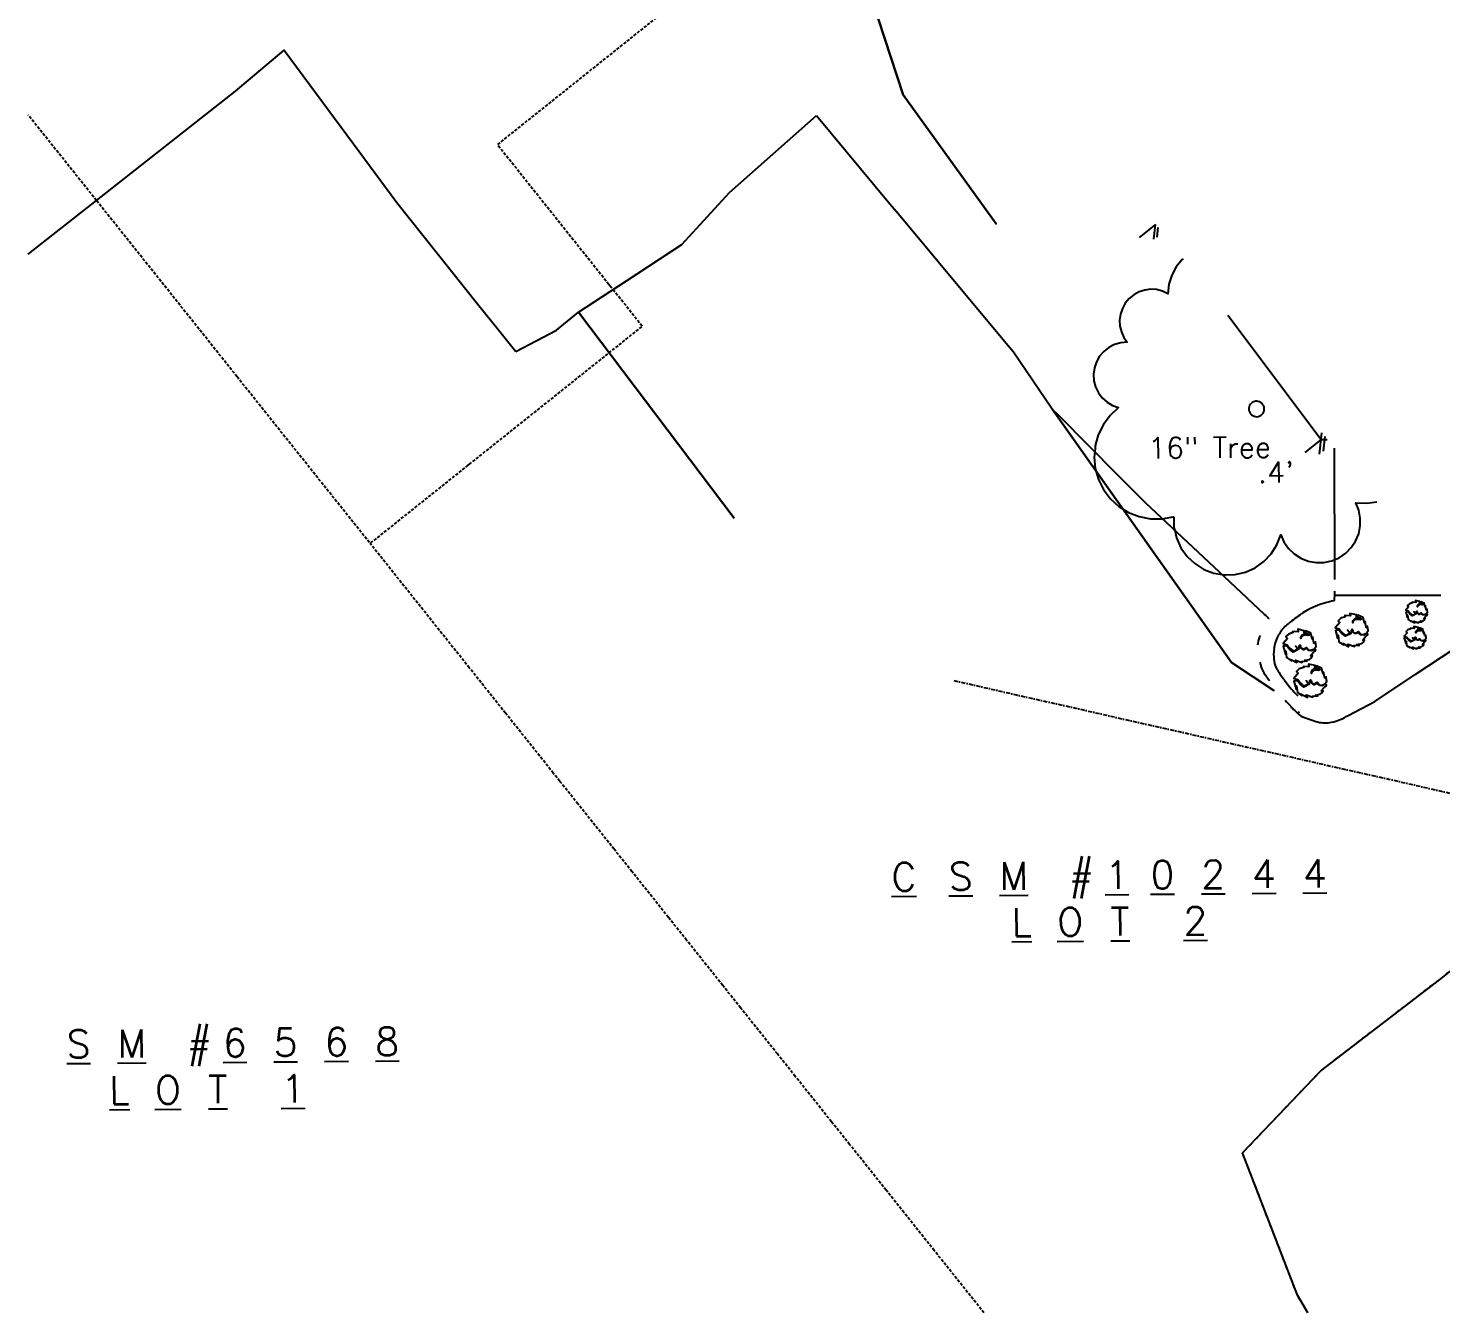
# Model space of a CAD drawing. Header units: inches. Extents: x -5728 to 15181, y 9834 to 15140.
# Drawn here: x 9389 to 10848, y 9881 to 11208 of the extents above; entities that cross this region are included whole.
import ezdxf

# ---------------------------------------------------------------- set-up
doc = ezdxf.new("R2010")
doc.units = ezdxf.units.IN
doc.header["$MEASUREMENT"] = 0
for name, pattern in [('IMPORT-DASHED2 _3_', [4.5, 3, -1.5]), ('IMPORT-OHU', [7.8, 4.2, -1.8, 0, -1.8]), ('IMPORT-TEL', [7.2, 4.2, -1.8, 0, -1.2])]:
    doc.linetypes.add(name, pattern=pattern)
for name, color, linetype, lineweight in [('1810 S Park Street_dwg', 147, 'Continuous', 9), ('V-ANNO-DIMS-TEXT0', 147, 'Continuous', 9), ('V-ANNO-TEXT0-VEG-E', 147, 'Continuous', 9), ('V-ANNO-TEXT1', 147, 'Continuous', 9), ('V-BLDG-OTLN-E', 147, 'Continuous', 9), ('V-BLDG-PATT-E', 147, 'Continuous', 9), ('V-COMM-UNDR-E', 147, 'IMPORT-TEL', 9), ('V-NODE-PLNT-BUSH-E', 147, 'Continuous', 9), ('V-NODE-PLNT-TREE-E', 147, 'Continuous', 9), ('V-POWR-OVHD-UNID-E', 147, 'IMPORT-OHU', 9), ('V-PROP-ADJN', 147, 'IMPORT-DASHED2 _3_', 9), ('V-ROAD-ASPH-E', 147, 'Continuous', 9), ('V-ROAD-CONC-E', 147, 'Continuous', 9), ('V-SURV-FIGR-E', 147, 'Continuous', 9), ('V-TOPO-FALT-E', 147, 'Continuous', 9), ('V-WALL-RTWL-E', 147, 'Continuous', 9)]:
    doc.layers.add(name, color=color, linetype=linetype, lineweight=lineweight)
doc.styles.add('Simplex', font='simplex_.ttf', dxfattribs={"height": 21.6})
doc.styles.add('Simplex_2', font='simplex_.ttf', dxfattribs={"height": 28.8})

# ---------------------------------------------------------------- blocks, each defined once
blk = doc.blocks.new('1810 S Park Street_dwg__ArchTick-V29-SITE PLAN')
at = {"layer": 'V-ANNO-DIMS-TEXT0', "color": 8, "lineweight": 25}
blk.add_line((-6, -6), (2.73, 2.73), dxfattribs=at)
blk = doc.blocks.new('1810 S Park Street_dwg__ArchTick-V30-SITE PLAN')
at = {"layer": 'V-ANNO-DIMS-TEXT0', "color": 8, "lineweight": 25}
blk.add_line((0, 0), (6, 6), dxfattribs=at)
blk = doc.blocks.new('1810 S Park Street_dwg__ArchTick-V34-SITE PLAN')
at = {"layer": 'V-ANNO-DIMS-TEXT0', "color": 8, "lineweight": 25}
blk.add_line((2.04, 2.04), (6, 6), dxfattribs=at)
blk = doc.blocks.new('1810 S Park Street_dwg__ArchTick-V35-SITE PLAN')
at = {"layer": 'V-ANNO-DIMS-TEXT0', "color": 8, "lineweight": 25}
blk.add_line((-6, -6), (0, 0), dxfattribs=at)
blk = doc.blocks.new('1810 S Park Street_dwg-1419150-SITE PLAN')
at = {"layer": 'V-BLDG-PATT-E'}
h = blk.add_hatch(dxfattribs=at)
h.set_pattern_fill('FP_2', color=256, style=0, pattern_type=2)
h.set_pattern_definition([(45, (9818405.316, 5669489.856), (-15.9099, 15.9099), [])])
h.paths.add_polyline_path([(9818541.2, 5669961.1), (9818541.2, 5669961.1), (9818530.3, 5669975)], flags=0)
at = {"layer": 'V-ANNO-DIMS-TEXT0', "color": 8, "lineweight": 25}
for p, q in [((9818402.4, 5670137.9), (9818385.4, 5670124.6)), ((9818571.6, 5669914.4), (9818554.6, 5669901.1))]:
    blk.add_line(p, q, dxfattribs=at)
at = {"layer": 'V-BLDG-OTLN-E', "color": 8, "lineweight": 25, "flags": 128}
blk.add_lwpolyline([(9818476.3, 5670043.8), (9818571.6, 5669914.4), (9818577.8, 5669914.4)], dxfattribs=at)
at = {"layer": 'V-COMM-UNDR-E', "color": 153, "lineweight": 25, "flags": 128}
blk.add_lwpolyline([(9818550.5, 5669012.4), (9818539.8, 5669030.8), (9818484.4, 5669178.1), (9818565.9, 5669262.3), (9818689.3, 5669355.4), (9818744.3, 5669398.4), (9818854.3, 5669465.9), (9818862.5, 5669471.1)], dxfattribs=at)
at = {"layer": 'V-NODE-PLNT-BUSH-E', "color": 153, "lineweight": 25}
blk.add_line((9818559.8, 5669664.8), (9818559.8, 5669665), dxfattribs=at)
at = {"layer": 'V-NODE-PLNT-BUSH-E', "color": 153, "lineweight": 25, "flags": 128}
for points in [[(9818674.3, 5669725.3), (9818672.4, 5669725.8), (9818675.6, 5669726.4), (9818676.8, 5669727.4), (9818677.6, 5669728.7), (9818676.3, 5669728.7), (9818678.3, 5669731.2), (9818679.7, 5669732), (9818679.9, 5669732.9), (9818678.7, 5669733), (9818677.1, 5669732.3), (9818675, 5669732.4), (9818673.4, 5669734.1), (9818671.5, 5669733), (9818669.8, 5669734.4), (9818671.5, 5669733.6), (9818673.5, 5669734.7), (9818675.1, 5669732.9), (9818676.7, 5669732.7), (9818678.7, 5669733.4), (9818680.2, 5669735.2), (9818679.7, 5669738.4), (9818678.8, 5669737.5), (9818678, 5669741.6), (9818677.7, 5669740.3), (9818676.8, 5669744.4), (9818673.2, 5669746), (9818672.9, 5669745.1), (9818673.1, 5669744.4), (9818674.8, 5669744.2), (9818675.6, 5669743.1), (9818674.6, 5669742.9), (9818673.3, 5669743), (9818671.5, 5669743), (9818669.9, 5669741.9), (9818669.7, 5669740.8), (9818669.7, 5669742), (9818670.7, 5669743.4), (9818672.4, 5669744.1), (9818672.2, 5669744.8), (9818672.2, 5669746.2), (9818667.6, 5669747.2), (9818668, 5669745.4), (9818664.2, 5669745.7), (9818664.5, 5669745), (9818661.4, 5669744), (9818659.5, 5669742.2), (9818660.6, 5669740.9), (9818657.5, 5669737.5), (9818660.2, 5669736.6), (9818662.1, 5669734.1), (9818664.5, 5669732.1), (9818667.6, 5669733.7), (9818665.9, 5669735.7), (9818668.4, 5669733.5), (9818664.5, 5669731.5), (9818661.9, 5669733.5), (9818659.9, 5669735.8), (9818657.8, 5669735.6)], [(9818603.2, 5669726.6), (9818602.9, 5669724.9), (9818602.9, 5669726.8), (9818604.5, 5669728.8), (9818606.9, 5669729.8), (9818606.6, 5669731), (9818606.7, 5669733), (9818599.8, 5669734.6), (9818600.3, 5669731.9), (9818594.6, 5669732.3), (9818595, 5669731.2), (9818590.4, 5669729.7), (9818587.6, 5669727), (9818589.3, 5669725.1), (9818584.6, 5669719.9), (9818588.7, 5669718.6), (9818591.4, 5669714.9), (9818595.1, 5669711.9), (9818599.7, 5669714.3), (9818597.3, 5669717.2), (9818600.9, 5669713.9), (9818595, 5669711), (9818591.2, 5669713.9), (9818588.2, 5669717.5), (9818584.7, 5669717.1), (9818586.9, 5669709), (9818587.5, 5669712.1), (9818588.1, 5669705.4), (9818593.2, 5669702.1), (9818592.6, 5669703.5), (9818598.6, 5669700.2)], [(9818605.5, 5669713.3), (9818603, 5669715.3), (9818605.5, 5669714.2), (9818608.6, 5669715.7), (9818611, 5669713), (9818613.4, 5669712.8), (9818616.4, 5669713.8), (9818618.7, 5669716.6), (9818617.9, 5669721.3), (9818616.5, 5669720), (9818615.4, 5669726.1), (9818614.9, 5669724.2), (9818613.5, 5669730.3), (9818608.2, 5669732.8), (9818607.7, 5669731.4), (9818608, 5669730.3), (9818610.5, 5669730), (9818611.7, 5669728.4), (9818610.3, 5669728), (9818608.3, 5669728.2), (9818605.5, 5669728.2), (9818603.3, 5669726.7)], [(9818657.6, 5669735.6), (9818659, 5669730.2), (9818659.4, 5669732.3), (9818659.9, 5669727.8), (9818663.2, 5669725.6), (9818662.8, 5669726.5), (9818666.9, 5669724.3), (9818666, 5669726), (9818670.6, 5669724.4), (9818670.3, 5669725.1), (9818674.3, 5669725.3)], [(9818555.7, 5669685.8), (9818552.9, 5669686.6), (9818557.7, 5669687.4), (9818559.4, 5669688.8), (9818560.7, 5669690.9), (9818558.8, 5669690.9), (9818561.7, 5669694.6), (9818563.8, 5669695.8), (9818564.2, 5669697.1), (9818562.4, 5669697.4), (9818559.9, 5669696.2), (9818556.8, 5669696.5), (9818554.3, 5669699), (9818551.5, 5669697.4), (9818548.9, 5669699.4), (9818551.5, 5669698.3), (9818554.6, 5669699.8), (9818557, 5669697.1), (9818559.3, 5669696.8), (9818562.3, 5669697.9), (9818564.6, 5669700.7), (9818563.9, 5669705.4), (9818562.5, 5669704.1), (9818561.4, 5669710.2), (9818560.8, 5669708.3), (9818559.4, 5669714.4), (9818554.1, 5669716.8), (9818553.7, 5669715.4), (9818553.9, 5669714.4), (9818556.5, 5669714), (9818557.6, 5669712.5), (9818556.3, 5669712.1), (9818554.2, 5669712.3), (9818551.5, 5669712.3), (9818549.2, 5669710.7), (9818548.8, 5669708.9), (9818548.8, 5669710.8), (9818550.4, 5669712.9), (9818552.9, 5669713.9), (9818552.5, 5669715.1), (9818552.6, 5669717.1), (9818545.8, 5669718.6), (9818546.3, 5669716), (9818540.5, 5669716.3), (9818541, 5669715.3), (9818536.3, 5669713.8), (9818533.6, 5669711.1), (9818535.3, 5669709.2), (9818530.6, 5669704), (9818534.6, 5669702.7), (9818537.3, 5669699.2)], [(9818601, 5669717.1), (9818600.9, 5669716.9), (9818600.9, 5669716.7), (9818601, 5669716.5), (9818601, 5669716.3), (9818601.2, 5669716.1), (9818601.3, 5669716), (9818601.5, 5669715.9)], [(9818603.1, 5669716.8), (9818603.1, 5669717), (9818603, 5669717.2), (9818602.9, 5669717.4), (9818602.8, 5669717.6), (9818602.6, 5669717.7), (9818602.5, 5669717.8), (9818602.3, 5669717.9), (9818602.1, 5669717.9), (9818601.9, 5669717.9), (9818601.7, 5669717.8), (9818601.5, 5669717.7), (9818601.3, 5669717.6), (9818601.2, 5669717.5), (9818601, 5669717.3)], [(9818601.5, 5669715.9), (9818601.7, 5669715.8), (9818601.9, 5669715.7), (9818602.1, 5669715.7), (9818602.3, 5669715.8), (9818602.5, 5669715.8), (9818602.6, 5669715.9), (9818602.8, 5669716.1), (9818602.9, 5669716.2), (9818603, 5669716.4), (9818603.1, 5669716.6), (9818603.1, 5669716.8)], [(9818609.8, 5669701.7), (9818606.9, 5669702.5), (9818611.8, 5669703.4), (9818613.5, 5669704.8), (9818614.8, 5669706.8), (9818612.9, 5669706.8), (9818615.7, 5669710.5), (9818617.8, 5669711.8), (9818618.2, 5669713), (9818616.4, 5669713.3), (9818613.9, 5669712.1), (9818610.8, 5669712.4), (9818608.4, 5669714.9), (9818605.6, 5669713.4)], [(9818537.4, 5669699), (9818541.1, 5669696), (9818545.7, 5669698.4), (9818543.2, 5669701.3), (9818546.8, 5669698), (9818541, 5669695.1), (9818537.2, 5669698), (9818534.2, 5669701.6), (9818530.7, 5669701.2), (9818532.8, 5669693.1), (9818533.5, 5669696.2), (9818534.1, 5669689.5), (9818539.2, 5669686.2), (9818538.5, 5669687.6), (9818544.6, 5669684.3), (9818543.3, 5669686.8), (9818550.1, 5669684.4), (9818549.7, 5669685.4), (9818555.7, 5669685.8)], [(9818549, 5669700.9), (9818549, 5669701.1), (9818549, 5669701.3), (9818548.9, 5669701.5), (9818548.7, 5669701.6), (9818548.6, 5669701.8), (9818548.4, 5669701.9), (9818548.2, 5669701.9), (9818548, 5669702), (9818547.8, 5669702), (9818547.6, 5669701.9), (9818547.4, 5669701.8), (9818547.3, 5669701.7), (9818547.1, 5669701.6), (9818547, 5669701.4), (9818546.9, 5669701.2), (9818546.9, 5669701), (9818546.9, 5669700.8), (9818546.9, 5669700.6), (9818547, 5669700.4), (9818547.1, 5669700.2), (9818547.3, 5669700.1), (9818547.4, 5669700)], [(9818547.6, 5669699.9), (9818547.8, 5669699.8), (9818548, 5669699.8), (9818548.2, 5669699.8), (9818548.4, 5669699.9)], [(9818548.6, 5669700), (9818548.7, 5669700.1), (9818548.9, 5669700.3), (9818549, 5669700.5), (9818549, 5669700.7), (9818549, 5669700.9)], [(9818598.6, 5669700.3), (9818597.4, 5669702.7), (9818604.2, 5669700.3), (9818603.7, 5669701.3), (9818609.8, 5669701.7)], [(9818575.1, 5669666.4), (9818574.7, 5669669.3), (9818573.3, 5669668), (9818572.1, 5669674.1), (9818571.6, 5669672.2), (9818570.2, 5669678.3), (9818564.9, 5669680.7), (9818564.5, 5669679.3), (9818564.7, 5669678.3), (9818567.3, 5669677.9), (9818568.4, 5669676.4), (9818567, 5669676), (9818565, 5669676.1), (9818562.3, 5669676.1), (9818560, 5669674.6), (9818559.6, 5669672.8), (9818559.6, 5669674.7), (9818561.2, 5669676.8), (9818563.6, 5669677.8), (9818563.3, 5669678.9), (9818563.4, 5669681), (9818556.5, 5669682.5), (9818557.1, 5669679.8), (9818551.3, 5669680.2), (9818551.8, 5669679.2), (9818547.1, 5669677.7), (9818544.3, 5669675), (9818546, 5669673.1), (9818541.4, 5669667.9), (9818545.4, 5669666.6), (9818548.2, 5669662.9), (9818550.4, 5669661)], [(9818556.4, 5669662.2), (9818554, 5669665.2), (9818557.6, 5669661.9), (9818551.8, 5669658.9), (9818548, 5669661.9), (9818545, 5669665.4), (9818541.5, 5669665.1), (9818543.6, 5669656.9), (9818544.2, 5669660.1), (9818544.9, 5669653.4), (9818550, 5669650), (9818549.3, 5669651.4), (9818555.4, 5669648.1), (9818554.1, 5669650.7), (9818560.9, 5669648.2), (9818560.5, 5669649.3), (9818566.5, 5669649.7)], [(9818550.6, 5669660.9), (9818551.9, 5669659.8), (9818556.3, 5669662.2)], [(9818559.7, 5669665.2), (9818559.7, 5669665.3), (9818559.5, 5669665.5), (9818559.4, 5669665.6), (9818559.2, 5669665.7), (9818559, 5669665.8), (9818558.8, 5669665.8), (9818558.6, 5669665.8), (9818558.4, 5669665.8), (9818558.2, 5669665.7), (9818558, 5669665.6), (9818557.9, 5669665.4), (9818557.8, 5669665.3), (9818557.7, 5669665.1), (9818557.7, 5669664.9)], [(9818557.7, 5669664.8), (9818557.7, 5669664.7), (9818557.7, 5669664.5), (9818557.8, 5669664.3), (9818557.9, 5669664.1), (9818558, 5669663.9), (9818558.2, 5669663.8), (9818558.4, 5669663.7), (9818558.6, 5669663.7), (9818558.8, 5669663.7), (9818559, 5669663.7), (9818559.2, 5669663.8), (9818559.4, 5669663.9), (9818559.5, 5669664), (9818559.7, 5669664.2), (9818559.7, 5669664.4), (9818559.8, 5669664.6), (9818559.8, 5669664.8)], [(9818567.6, 5669660.3), (9818565.1, 5669662.9), (9818562.3, 5669661.2), (9818559.7, 5669663.3), (9818562.3, 5669662.1), (9818565.3, 5669663.7), (9818567.8, 5669661), (9818570.1, 5669660.7), (9818573.1, 5669661.7), (9818575.4, 5669664.5), (9818575.1, 5669666.3)], [(9818566.5, 5669649.7), (9818563.6, 5669650.4), (9818568.5, 5669651.3), (9818570.2, 5669652.7), (9818571.5, 5669654.8), (9818569.6, 5669654.8), (9818572.5, 5669658.4), (9818574.6, 5669659.7), (9818575, 5669661), (9818573.2, 5669661.2), (9818570.7, 5669660.1), (9818567.7, 5669660.3)]]:
    blk.add_lwpolyline(points, dxfattribs=at)
for points in [[(9818669.8, 5669735.4), (9818669.8, 5669735.5), (9818669.8, 5669735.7), (9818669.7, 5669735.8), (9818669.6, 5669735.9), (9818669.5, 5669736), (9818669.4, 5669736), (9818669.3, 5669736.1), (9818669.1, 5669736.1), (9818669, 5669736.1), (9818668.9, 5669736.1), (9818668.8, 5669736), (9818668.6, 5669735.9), (9818668.5, 5669735.8), (9818668.5, 5669735.7), (9818668.4, 5669735.6), (9818668.4, 5669735.5), (9818668.4, 5669735.3), (9818668.4, 5669735.2), (9818668.5, 5669735.1), (9818668.5, 5669734.9), (9818668.6, 5669734.8), (9818668.8, 5669734.8), (9818668.9, 5669734.7), (9818669, 5669734.7), (9818669.1, 5669734.7), (9818669.3, 5669734.7), (9818669.4, 5669734.7), (9818669.5, 5669734.8), (9818669.6, 5669734.9), (9818669.7, 5669735), (9818669.8, 5669735.1), (9818669.8, 5669735.3)], [(9818672.5, 5669698.5), (9818670.6, 5669699), (9818673.9, 5669699.6), (9818675, 5669700.5), (9818675.9, 5669701.9), (9818674.6, 5669701.9), (9818676.5, 5669704.3), (9818677.9, 5669705.1), (9818678.2, 5669706), (9818677, 5669706.2), (9818675.3, 5669705.4), (9818673.2, 5669705.6), (9818671.6, 5669707.3), (9818669.7, 5669706.2), (9818668, 5669707.5), (9818669.7, 5669706.8), (9818671.8, 5669707.8), (9818673.4, 5669706), (9818674.9, 5669705.8), (9818676.9, 5669706.5), (9818678.5, 5669708.4), (9818678, 5669711.5), (9818677.1, 5669710.7), (9818676.3, 5669714.7), (9818675.9, 5669713.5), (9818675, 5669717.5), (9818671.5, 5669719.2), (9818671.2, 5669718.2), (9818671.3, 5669717.5), (9818673, 5669717.3), (9818673.8, 5669716.3), (9818672.9, 5669716), (9818671.5, 5669716.1), (9818669.7, 5669716.1), (9818668.2, 5669715.1), (9818667.9, 5669713.9), (9818667.9, 5669715.2), (9818669, 5669716.5), (9818670.6, 5669717.2), (9818670.4, 5669718), (9818670.5, 5669719.3), (9818665.9, 5669720.4), (9818666.2, 5669718.6), (9818662.4, 5669718.8), (9818662.7, 5669718.1), (9818659.6, 5669717.1), (9818657.8, 5669715.3), (9818658.9, 5669714.1), (9818655.8, 5669710.6), (9818658.5, 5669709.7), (9818660.3, 5669707.3), (9818662.8, 5669705.2), (9818665.8, 5669706.8), (9818664.2, 5669708.8), (9818666.6, 5669706.6), (9818662.7, 5669704.6), (9818660.2, 5669706.6), (9818658.2, 5669709), (9818655.8, 5669708.7), (9818657.3, 5669703.3), (9818657.7, 5669705.4), (9818658.1, 5669700.9), (9818661.5, 5669698.7), (9818661.1, 5669699.6), (9818665.1, 5669697.4), (9818664.3, 5669699.1), (9818668.8, 5669697.5), (9818668.5, 5669698.2)], [(9818668.1, 5669708.5), (9818668.1, 5669708.7), (9818668, 5669708.8), (9818668, 5669708.9), (9818667.9, 5669709), (9818667.8, 5669709.1), (9818667.7, 5669709.2), (9818667.5, 5669709.2), (9818667.4, 5669709.2), (9818667.3, 5669709.2), (9818667.1, 5669709.2), (9818667, 5669709.1), (9818666.9, 5669709.1), (9818666.8, 5669709), (9818666.7, 5669708.8), (9818666.7, 5669708.7), (9818666.6, 5669708.6), (9818666.6, 5669708.5), (9818666.7, 5669708.3), (9818666.7, 5669708.2), (9818666.8, 5669708.1), (9818666.9, 5669708), (9818667, 5669707.9), (9818667.1, 5669707.8), (9818667.3, 5669707.8), (9818667.4, 5669707.8), (9818667.5, 5669707.8), (9818667.7, 5669707.9), (9818667.8, 5669707.9), (9818667.9, 5669708), (9818668, 5669708.1), (9818668, 5669708.3), (9818668.1, 5669708.4)]]:
    blk.add_lwpolyline(points, close=True, dxfattribs=at)
at = {"layer": 'V-NODE-PLNT-TREE-E', "color": 8, "lineweight": 25}
for p, q in [((9818337.9, 5669906.9), (9818337.6, 5669903.9)), ((9818337.6, 5669903.9), (9818337.6, 5669903.7)), ((9818407, 5669833.9), (9818407.4, 5669834)), ((9818407.4, 5669834), (9818410.2, 5669834.5)), ((9818418.6, 5669835.8), (9818418.8, 5669826.3)), ((9818418.8, 5669826.3), (9818418.8, 5669824.8)), ((9818418.8, 5669824.7), (9818419.3, 5669822.6)), ((9818419.3, 5669822.6), (9818419.5, 5669822)), ((9818467.8, 5669775.9), (9818468.1, 5669775.9)), ((9818468.1, 5669775.9), (9818470.6, 5669775.5)), ((9818470.6, 5669775.5), (9818471.8, 5669775.5))]:
    blk.add_line(p, q, dxfattribs=at)
at = {"layer": 'V-NODE-PLNT-TREE-E', "color": 8, "lineweight": 25, "flags": 128}
for points in [[(9818430.5, 5670102.2), (9818429.6, 5670101.5), (9818423.3, 5670094), (9818418.6, 5670085.4), (9818415.7, 5670076.1), (9818414.5, 5670066.4), (9818408.9, 5670069.1), (9818402.9, 5670070.7), (9818396.7, 5670071.1), (9818390.6, 5670070.4), (9818384.7, 5670068.5), (9818379.2, 5670065.6), (9818374.4, 5670061.7), (9818370.4, 5670057), (9818367.3, 5670051.6), (9818365.3, 5670045.7), (9818364.4, 5670039.6), (9818364.7, 5670033.4), (9818366.1, 5670027.4), (9818368.6, 5670021.7), (9818372.1, 5670016.6), (9818365.5, 5670016.1), (9818359, 5670014.4), (9818353.1, 5670011.4), (9818347.8, 5670007.4), (9818343.4, 5670002.4), (9818340.1, 5669996.7), (9818337.9, 5669990.4)], [(9818337.9, 5669990.3), (9818337, 5669983.8), (9818337.3, 5669977.1), (9818338.9, 5669970.7), (9818341.8, 5669964.7), (9818345.7, 5669959.3), (9818350.7, 5669954.9), (9818356.3, 5669951.4), (9818362.6, 5669949.1), (9818353.9, 5669941.2), (9818346.7, 5669931.8), (9818341.4, 5669921.3), (9818338.2, 5669909.9), (9818337.9, 5669906.9)], [(9818471.8, 5669775.5), (9818481.6, 5669775.7), (9818492.4, 5669778.1), (9818502.5, 5669782.6), (9818511.5, 5669788.9), (9818519.1, 5669796.9), (9818525.1, 5669806.2), (9818529.1, 5669816.4), (9818532.3, 5669808.9), (9818537, 5669802.2), (9818542.8, 5669796.5), (9818549.7, 5669792), (9818557.3, 5669788.9), (9818565.3, 5669787.4), (9818573.5, 5669787.4), (9818581.6, 5669789), (9818589.1, 5669792.2), (9818596, 5669796.7), (9818601.8, 5669802.5), (9818606.4, 5669809.2), (9818609.6, 5669816.8), (9818611.2, 5669824.8), (9818611.3, 5669833), (9818609.9, 5669841.1), (9818606.8, 5669848.7), (9818618.2, 5669848.2), (9818628.6, 5669849.7)], [(9818410.2, 5669834.5), (9818418, 5669835.9), (9818418.1, 5669835.9), (9818418.2, 5669835.9), (9818418.3, 5669835.9), (9818418.5, 5669835.8), (9818418.6, 5669835.8)]]:
    blk.add_lwpolyline(points, dxfattribs=at)
blk.add_lwpolyline([(9818513.1, 5669946.6), (9818513, 5669948.1), (9818512.5, 5669949.6), (9818511.8, 5669950.9), (9818510.9, 5669952.1), (9818509.7, 5669953.1), (9818508.4, 5669953.9), (9818507, 5669954.4), (9818505.5, 5669954.6), (9818504, 5669954.5), (9818502.5, 5669954.1), (9818501.1, 5669953.5), (9818499.9, 5669952.6), (9818498.8, 5669951.5), (9818498, 5669950.3), (9818497.4, 5669948.8), (9818497.1, 5669947.3), (9818497.1, 5669945.8), (9818497.4, 5669944.3), (9818498, 5669942.9), (9818498.8, 5669941.6), (9818499.9, 5669940.5), (9818501.1, 5669939.7), (9818502.5, 5669939), (9818504, 5669938.7), (9818505.5, 5669938.6), (9818507, 5669938.8), (9818508.4, 5669939.3), (9818509.7, 5669940.1), (9818510.9, 5669941.1), (9818511.8, 5669942.3), (9818512.5, 5669943.6), (9818513, 5669945.1)], close=True, dxfattribs=at)
at = {"layer": 'V-NODE-PLNT-TREE-E', "color": 153, "lineweight": 25, "flags": 128}
for points in [[(9818337.6, 5669903.7), (9818337, 5669898.2), (9818338, 5669886.4), (9818341.2, 5669875.1), (9818346.4, 5669864.5), (9818353.4, 5669855), (9818362.1, 5669847), (9818372, 5669840.7), (9818383, 5669836.3), (9818394.6, 5669834), (9818406.3, 5669833.8), (9818407, 5669833.9)], [(9818419.5, 5669822), (9818421.3, 5669814), (9818425.7, 5669803.9), (9818432.1, 5669794.9), (9818440.1, 5669787.3), (9818449.4, 5669781.3), (9818459.7, 5669777.4), (9818467.8, 5669775.9)]]:
    blk.add_lwpolyline(points, dxfattribs=at)
at = {"layer": 'V-POWR-OVHD-UNID-E', "color": 153, "lineweight": 25}
blk.add_line((9818190.1, 5669668.5), (9818822.9, 5669519.6), dxfattribs=at)
at = {"layer": 'V-PROP-ADJN', "color": 253, "lineweight": 25}
blk.add_line((9817308.2, 5670171.8), (9817238.4, 5670260.6), dxfattribs=at)
at = {"layer": 'V-PROP-ADJN', "color": 143, "lineweight": 25}
for p, q in [((9817452, 5669988.5), (9817308.2, 5670171.8)), ((9817453.1, 5669987), (9817452, 5669988.5)), ((9817691.6, 5669896.5), (9817689.8, 5669895.1)), ((9817689.5, 5669685.8), (9817588, 5669815.2)), ((9817726.5, 5669638.7), (9817689.5, 5669685.8)), ((9817775.4, 5669576.3), (9817726.5, 5669638.7)), ((9817782, 5669567.9), (9817775.4, 5669576.3)), ((9817800.7, 5669544.1), (9817782, 5669567.9)), ((9817837.6, 5669497.1), (9817800.7, 5669544.1)), ((9817855.9, 5669473.8), (9817837.6, 5669497.1)), ((9817893.1, 5669426.3), (9817855.9, 5669473.8)), ((9817911.8, 5669402.5), (9817893.1, 5669426.3)), ((9817948.7, 5669355.5), (9817911.8, 5669402.5)), ((9817967, 5669332.1), (9817948.7, 5669355.5)), ((9818004.6, 5669284.2), (9817967, 5669332.1)), ((9818022.9, 5669260.9), (9818004.6, 5669284.2)), ((9818059.8, 5669213.8), (9818022.9, 5669260.9)), ((9818078.5, 5669190.1), (9818059.8, 5669213.8)), ((9818115.8, 5669142.6), (9818078.5, 5669190.1)), ((9818134, 5669119.3), (9818115.8, 5669142.6)), ((9818165, 5669079.8), (9818134, 5669119.3)), ((9818215.8, 5669015.1), (9818165, 5669079.8))]:
    blk.add_line(p, q, dxfattribs=at)
at = {"layer": 'V-PROP-ADJN', "color": 8, "lineweight": 25}
for p, q in [((9817836.7, 5670081.3), (9817838.1, 5670079.6)), ((9817838.1, 5670079.6), (9817841.3, 5670075.5))]:
    blk.add_line(p, q, dxfattribs=at)
at = {"layer": 'V-PROP-ADJN', "color": 8, "lineweight": 25, "flags": 128}
blk.add_lwpolyline([(9818100.6, 5670522.6), (9817723, 5670226.2), (9817836.7, 5670081.3)], dxfattribs=at)
at = {"layer": 'V-PROP-ADJN', "color": 143, "lineweight": 25, "flags": 128}
for points in [[(9817841.3, 5670075.5), (9817871.2, 5670037.4), (9817691.6, 5669896.5)], [(9817689.8, 5669895.1), (9817588, 5669815.2), (9817453.1, 5669987)]]:
    blk.add_lwpolyline(points, dxfattribs=at)
at = {"layer": 'V-ROAD-ASPH-E', "color": 253, "lineweight": 25}
for p, q in [((9817308.2, 5670171.8), (9817452.9, 5670283.6)), ((9818052.8, 5670253.4), (9818128.1, 5670161.6)), ((9817574.2, 5670228.2), (9817618.7, 5670167.2)), ((9817618.7, 5670167.2), (9817701.2, 5670061.9)), ((9818128.1, 5670161.6), (9818136.7, 5670151.2)), ((9818136.7, 5670151.2), (9818221.5, 5670047.8)), ((9817855.2, 5670084.3), (9817912.7, 5670121.3)), ((9817805.3, 5670052.3), (9817855.2, 5670084.3)), ((9817701.2, 5670061.9), (9817722.4, 5670034.9)), ((9817782.4, 5670034), (9817805.3, 5670052.3)), ((9818221.5, 5670047.8), (9818238.8, 5670026.8)), ((9817722.4, 5670034.9), (9817740.2, 5670012.2)), ((9817740.2, 5670012.2), (9817782.4, 5670034)), ((9818238.8, 5670026.8), (9818245.2, 5670018.9)), ((9818245.2, 5670018.9), (9818254.5, 5670007.7)), ((9818254.5, 5670007.7), (9818294.1, 5669948.3)), ((9818294.1, 5669948.3), (9818294.3, 5669947.9)), ((9818294.3, 5669947.9), (9818301, 5669941.1)), ((9818301, 5669941.1), (9818361, 5669879.7)), ((9818361, 5669879.7), (9818389.5, 5669850.6)), ((9818389.5, 5669850.6), (9818475.9, 5669768.2)), ((9818475.9, 5669768.2), (9818511.6, 5669734.2)), ((9818511.6, 5669734.2), (9818512.8, 5669733)), ((9818512.8, 5669733), (9818515.7, 5669730.3))]:
    blk.add_line(p, q, dxfattribs=at)
at = {"layer": 'V-ROAD-ASPH-E', "color": 143, "lineweight": 25}
for p, q in [((9817237.3, 5670117), (9817308.2, 5670171.8)), ((9818515.7, 5669730.3), (9818515.4, 5669729.4))]:
    blk.add_line(p, q, dxfattribs=at)
at = {"layer": 'V-ROAD-ASPH-E', "color": 253, "lineweight": 25, "flags": 128}
for points in [[(9817452.9, 5670283.6), (9817503.4, 5670325.4), (9817574.2, 5670228.2)], [(9817912.7, 5670121.3), (9817962.3, 5670174.6), (9818052.8, 5670253.4)]]:
    blk.add_lwpolyline(points, dxfattribs=at)
at = {"layer": 'V-ROAD-ASPH-E', "color": 153, "lineweight": 25, "flags": 128}
blk.add_lwpolyline([(9818597.1, 5669629.2), (9818624.9, 5669643.5), (9818666.8, 5669671), (9818721.6, 5669706.1)], dxfattribs=at)
at = {"layer": 'V-ROAD-ASPH-E', "color": 153, "lineweight": 25}
for centre, radius, start, end in [((9818527.7, 5669701.4), 23.5, 159.0777, 177.198), ((9818554.4, 5669691.2), 52.2, 155.7523, 159.0777), ((9818606, 5669707.4), 102.1, 192.6729, 194.6792), ((9818535, 5669688.8), 28.7, 194.6792, 202.2751), ((9818535, 5669688.8), 28.7, 202.3595, 214.1118), ((9818717.1, 5669812.2), 248.7, 214.1118, 215.5422), ((9818717.1, 5669812.2), 248.7, 215.5807, 216.0655), ((9818782.9, 5669861.6), 331, 220.8011, 222.1612), ((9818658.4, 5669748.8), 163, 222.1612, 223.8694), ((9818658.4, 5669748.8), 163, 223.8694, 226.0379), ((9818556.9, 5669643.6), 16.8, 226.0379, 246.1389), ((9818598.3, 5669740.9), 122.5, 246.9385, 254.636), ((9818569.4, 5669673.2), 52, 281.6573, 302.1313), ((9818573.8, 5669651.7), 30.1, 254.636, 281.6573)]:
    blk.add_arc(centre, radius, start, end, dxfattribs=at)
at = {"layer": 'V-ROAD-CONC-E', "color": 8, "lineweight": 25}
blk.add_line((9818585, 5669905.3), (9818584.2, 5669769.8), dxfattribs=at)
at = {"layer": 'V-SURV-FIGR-E', "color": 253, "lineweight": 25}
for p, q in [((9817308.2, 5670171.8), (9817452.9, 5670283.6)), ((9818052.8, 5670253.4), (9818128.1, 5670161.6)), ((9817574.2, 5670228.2), (9817618.7, 5670167.2)), ((9817618.7, 5670167.2), (9817701.2, 5670061.9)), ((9818128.1, 5670161.6), (9818136.7, 5670151.2)), ((9818136.7, 5670151.2), (9818221.5, 5670047.8)), ((9817855.2, 5670084.3), (9817912.7, 5670121.3)), ((9817805.3, 5670052.3), (9817855.2, 5670084.3)), ((9817701.2, 5670061.9), (9817722.4, 5670034.9)), ((9817782.4, 5670034), (9817805.3, 5670052.3)), ((9818221.5, 5670047.8), (9818238.8, 5670026.8)), ((9817722.4, 5670034.9), (9817740.2, 5670012.2)), ((9817740.2, 5670012.2), (9817782.4, 5670034)), ((9818238.8, 5670026.8), (9818245.2, 5670018.9)), ((9818245.2, 5670018.9), (9818254.5, 5670007.7)), ((9818254.5, 5670007.7), (9818294.1, 5669948.3)), ((9818294.1, 5669948.3), (9818294.3, 5669947.9)), ((9818294.3, 5669947.9), (9818301, 5669941.1)), ((9818301, 5669941.1), (9818361, 5669879.7)), ((9818361, 5669879.7), (9818389.5, 5669850.6)), ((9818389.5, 5669850.6), (9818475.9, 5669768.2)), ((9818475.9, 5669768.2), (9818511.6, 5669734.2)), ((9818511.6, 5669734.2), (9818512.8, 5669733)), ((9818512.8, 5669733), (9818515.7, 5669730.3))]:
    blk.add_line(p, q, dxfattribs=at)
at = {"layer": 'V-SURV-FIGR-E', "color": 143, "lineweight": 25}
for p, q in [((9817237.3, 5670117), (9817308.2, 5670171.8)), ((9818515.7, 5669730.3), (9818515.4, 5669729.4))]:
    blk.add_line(p, q, dxfattribs=at)
at = {"layer": 'V-SURV-FIGR-E', "color": 8, "lineweight": 25}
blk.add_line((9818585, 5669905.3), (9818584.2, 5669769.8), dxfattribs=at)
at = {"layer": 'V-SURV-FIGR-E', "color": 253, "lineweight": 25, "flags": 128}
for points in [[(9817452.9, 5670283.6), (9817503.4, 5670325.4), (9817574.2, 5670228.2)], [(9817912.7, 5670121.3), (9817962.3, 5670174.6), (9818052.8, 5670253.4)]]:
    blk.add_lwpolyline(points, dxfattribs=at)
at = {"layer": 'V-SURV-FIGR-E', "color": 153, "lineweight": 25, "flags": 128}
for points in [[(9818597.1, 5669629.2), (9818624.9, 5669643.5), (9818666.8, 5669671), (9818721.6, 5669706.1)], [(9818550.5, 5669012.4), (9818539.8, 5669030.8), (9818484.4, 5669178.1), (9818565.9, 5669262.3), (9818689.3, 5669355.4), (9818744.3, 5669398.4), (9818854.3, 5669465.9), (9818862.5, 5669471.1)]]:
    blk.add_lwpolyline(points, dxfattribs=at)
at = {"layer": 'V-SURV-FIGR-E', "color": 153, "lineweight": 25}
for centre, radius, start, end in [((9818605.9, 5669634.8), 115.2, 101.0585, 111.3706), ((9818696.4, 5669521.1), 258.9, 124.5316, 128.1388), ((9818589.8, 5669676.1), 70.8, 117.9511, 124.5316), ((9818589.8, 5669676.1), 70.8, 117.0462, 117.879), ((9818589.8, 5669676.1), 70.8, 111.3706, 116.9784), ((9818560.2, 5669693.1), 39.5, 136.7741, 154.2379), ((9818564.4, 5669689.2), 45.3, 128.1388, 136.7741), ((9818527.7, 5669701.4), 23.5, 159.0777, 177.198), ((9818554.4, 5669691.2), 52.2, 155.7523, 159.0777), ((9818560.4, 5669693), 39.7, 154.2379, 171.6509), ((9818565.1, 5669692.3), 44.4, 171.6509, 186.4851), ((9818565.1, 5669692.3), 44.4, 186.4942, 188.3361), ((9818545.5, 5669689.5), 24.7, 188.3361, 210.7984), ((9818606, 5669707.4), 102.1, 192.6729, 194.6792), ((9818535, 5669688.8), 28.7, 194.6792, 202.2751), ((9818535, 5669688.8), 28.7, 202.3595, 214.1118), ((9818717.1, 5669812.2), 248.7, 214.1118, 215.5422), ((9818597.7, 5669720.5), 85.3, 210.7984, 215.1945), ((9818824.1, 5669880.2), 362.4, 215.1945, 216.083), ((9818717.1, 5669812.2), 248.7, 215.5807, 216.0655), ((9818824.1, 5669880.2), 362.4, 216.1047, 217.3273), ((9818617.7, 5669722.9), 102.9, 217.3273, 222.3497), ((9818782.9, 5669861.6), 331, 220.8011, 222.1612), ((9818682.8, 5669782.2), 190.9, 222.3497, 223.1503), ((9818658.4, 5669748.8), 163, 222.1612, 223.8694), ((9818658.4, 5669748.8), 163, 223.8694, 226.0379), ((9818556.9, 5669643.6), 16.8, 226.0379, 246.1389), ((9818598.3, 5669740.9), 122.5, 246.9385, 254.636), ((9818569.4, 5669673.2), 52, 281.6573, 302.1313), ((9818573.8, 5669651.7), 30.1, 254.636, 281.6573)]:
    blk.add_arc(centre, radius, start, end, dxfattribs=at)
at = {"layer": 'V-SURV-FIGR-E', "color": 143, "lineweight": 25}
blk.add_arc((9818682.8, 5669782.2), 190.9, 223.1503, 223.8822, dxfattribs=at)
at = {"layer": 'V-TOPO-FALT-E', "color": 253, "lineweight": 25}
for p, q in [((9818301, 5669941.1), (9818294.3, 5669947.9)), ((9818294.3, 5669947.9), (9818301, 5669941.1)), ((9818361, 5669879.7), (9818301, 5669941.1)), ((9818301, 5669941.1), (9818361, 5669879.7)), ((9818389.5, 5669850.6), (9818361, 5669879.7)), ((9818361, 5669879.7), (9818389.5, 5669850.6)), ((9818475.9, 5669768.2), (9818389.5, 5669850.6)), ((9818389.5, 5669850.6), (9818475.9, 5669768.2)), ((9818511.6, 5669734.2), (9818475.9, 5669768.2)), ((9818475.9, 5669768.2), (9818511.6, 5669734.2)), ((9818512.8, 5669733), (9818511.6, 5669734.2)), ((9818511.6, 5669734.2), (9818512.8, 5669733)), ((9818512.8, 5669733), (9818515.7, 5669730.3)), ((9818515.7, 5669730.3), (9818512.8, 5669733))]:
    blk.add_line(p, q, dxfattribs=at)
at = {"layer": 'V-TOPO-FALT-E', "color": 8, "lineweight": 25, "flags": 128}
blk.add_lwpolyline([(9818098.9, 5670411.5), (9818142.5, 5670274), (9818237.6, 5670140), (9818142.5, 5670274)], close=True, dxfattribs=at)
at = {"layer": 'V-TOPO-FALT-E', "color": 143, "lineweight": 25, "flags": 128}
blk.add_lwpolyline([(9817964.5, 5669838.3), (9817805.3, 5670052.3)], close=True, dxfattribs=at)
at = {"layer": 'V-TOPO-FALT-E', "color": 153, "lineweight": 25, "flags": 128}
blk.add_lwpolyline([(9818294.3, 5669947.9), (9818477.2, 5669684.8), (9818520.5, 5669655.4), (9818477.2, 5669684.8)], close=True, dxfattribs=at)
at = {"layer": 'V-WALL-RTWL-E', "color": 153, "lineweight": 25}
for p, q in [((9818584, 5669755.1), (9818583.8, 5669747.8)), ((9818584, 5669757.8), (9818584, 5669755.2)), ((9818584, 5669753.7), (9818693.8, 5669752.7)), ((9818545.5, 5669632), (9818545.3, 5669631.5)), ((9818546.1, 5669633.7), (9818545.5, 5669632))]:
    blk.add_line(p, q, dxfattribs=at)
for centre, radius, start, end in [((9818605.9, 5669634.8), 115.2, 101.0585, 111.3706), ((9818696.4, 5669521.1), 258.9, 124.5316, 128.1388), ((9818589.8, 5669676.1), 70.8, 117.9511, 124.5316), ((9818589.8, 5669676.1), 70.8, 117.0462, 117.879), ((9818589.8, 5669676.1), 70.8, 111.3706, 116.9784), ((9818560.2, 5669693.1), 39.5, 136.7741, 154.2379), ((9818564.4, 5669689.2), 45.3, 128.1388, 136.7741), ((9818560.4, 5669693), 39.7, 154.2379, 171.6509), ((9818565.1, 5669692.3), 44.4, 171.6509, 186.4851), ((9818565.1, 5669692.3), 44.4, 186.4941, 188.3361), ((9818545.5, 5669689.5), 24.7, 188.3361, 210.7984), ((9818597.7, 5669720.5), 85.3, 210.7984, 215.1945), ((9818824.1, 5669880.2), 362.4, 215.1945, 216.083), ((9818824.1, 5669880.2), 362.4, 216.1047, 217.3273), ((9818617.7, 5669722.9), 102.9, 217.3273, 222.3497), ((9818682.8, 5669782.2), 190.9, 222.3497, 223.1503)]:
    blk.add_arc(centre, radius, start, end, dxfattribs=at)
at = {"layer": 'V-WALL-RTWL-E', "color": 143, "lineweight": 25}
blk.add_arc((9818682.8, 5669782.2), 190.9, 223.1503, 223.8822, dxfattribs=at)
at = {"xscale": 1.8, "yscale": 1.8, "zscale": 1.8}
for name, p, rotation in [('1810 S Park Street_dwg__ArchTick-V35-SITE PLAN', (9818402.4, 5670137.9), 38.12051774935725), ('1810 S Park Street_dwg__ArchTick-V34-SITE PLAN', (9818405.3, 5670140.2), 218.1205177493573), ('1810 S Park Street_dwg__ArchTick-V29-SITE PLAN', (9818571.6, 5669914.4), 38.12051776779088), ('1810 S Park Street_dwg__ArchTick-V30-SITE PLAN', (9818575.4, 5669917.5), 218.1205177677909)]:
    blk.add_blockref(name, p, dxfattribs=dict(at, rotation=rotation))
at = {"layer": 'V-ANNO-DIMS-TEXT0', "color": 7, "lineweight": 25, "insert": (9818524.7, 5669891.9), "char_height": 21.6, "width": 46.861, "attachment_point": 2, "line_spacing_factor": 1.125731, "style": 'Simplex'}
blk.add_mtext(".4'", dxfattribs=at)
at = {"layer": 'V-ANNO-TEXT0-VEG-E', "color": 7, "lineweight": 25, "insert": (9818456.2, 5669917.9), "char_height": 21.6, "width": 164.795, "attachment_point": 2, "line_spacing_factor": 1.125731, "style": 'Simplex'}
blk.add_mtext('16" Tree', dxfattribs=at)
at = {"layer": 'V-ANNO-TEXT1', "color": 7, "lineweight": 25, "char_height": 28.8, "attachment_point": 1, "line_spacing_factor": 1.125731, "style": 'Simplex_2'}
for s, insert, width in [('  #', (9818267.8, 5669480.6), 91.642), ('\\L\\LC', (9818123.8, 5669480.6), 40.267), ('\\L\\LS', (9818183.1, 5669480.6), 32.283), ('\\L\\LM', (9818235.5, 5669480.6), 38.531), ('\\L\\L1', (9818344.5, 5669480.6), 25.687), ('\\L\\L0', (9818391.6, 5669480.6), 32.283), ('\\L\\L2', (9818444, 5669480.6), 32.283), ('\\L\\L4', (9818496.5, 5669480.6), 32.283), ('\\L\\L4', (9818549, 5669480.6), 32.283), ('\\L\\LL', (9818247.6, 5669432.7), 25.687), ('\\L\\LO', (9818294.7, 5669432.7), 35.407), ('\\L\\LT', (9818349.9, 5669432.7), 28.812), ('\\L\\L2', (9818425.2, 5669432.7), 32.283), ('\\L\\LS', (9817270.2, 5669314.8), 32.283), ('\\L\\LM', (9817322.7, 5669314.8), 38.531), ('  #', (9817355, 5669314.8), 91.642), ('\\L\\L6', (9817431.7, 5669314.8), 32.283), ('\\L\\L5', (9817484.1, 5669314.8), 32.283), ('\\L\\L6', (9817536.6, 5669314.8), 32.283), ('\\L\\L8', (9817589.1, 5669314.8), 32.283), ('\\L\\LL', (9817313.9, 5669266.8), 25.687), ('\\L\\LO', (9817361, 5669266.8), 35.407), ('\\L\\LT', (9817416.2, 5669266.8), 28.812), ('\\L\\L1', (9817491.5, 5669266.8), 25.687)]:
    blk.add_mtext(s, dxfattribs=dict(at, insert=insert, width=width))

msp = doc.modelspace()

# ---------------------------------------------------------------- block references
at = {"layer": '1810 S Park Street_dwg', "color": 165, "lineweight": 25, "rotation": 0.4679201117280023}
msp.add_blockref('1810 S Park Street_dwg-1419150-SITE PLAN', (-9761215.3, -5739127.4), dxfattribs=at)

doc.saveas('drawing.dxf')
